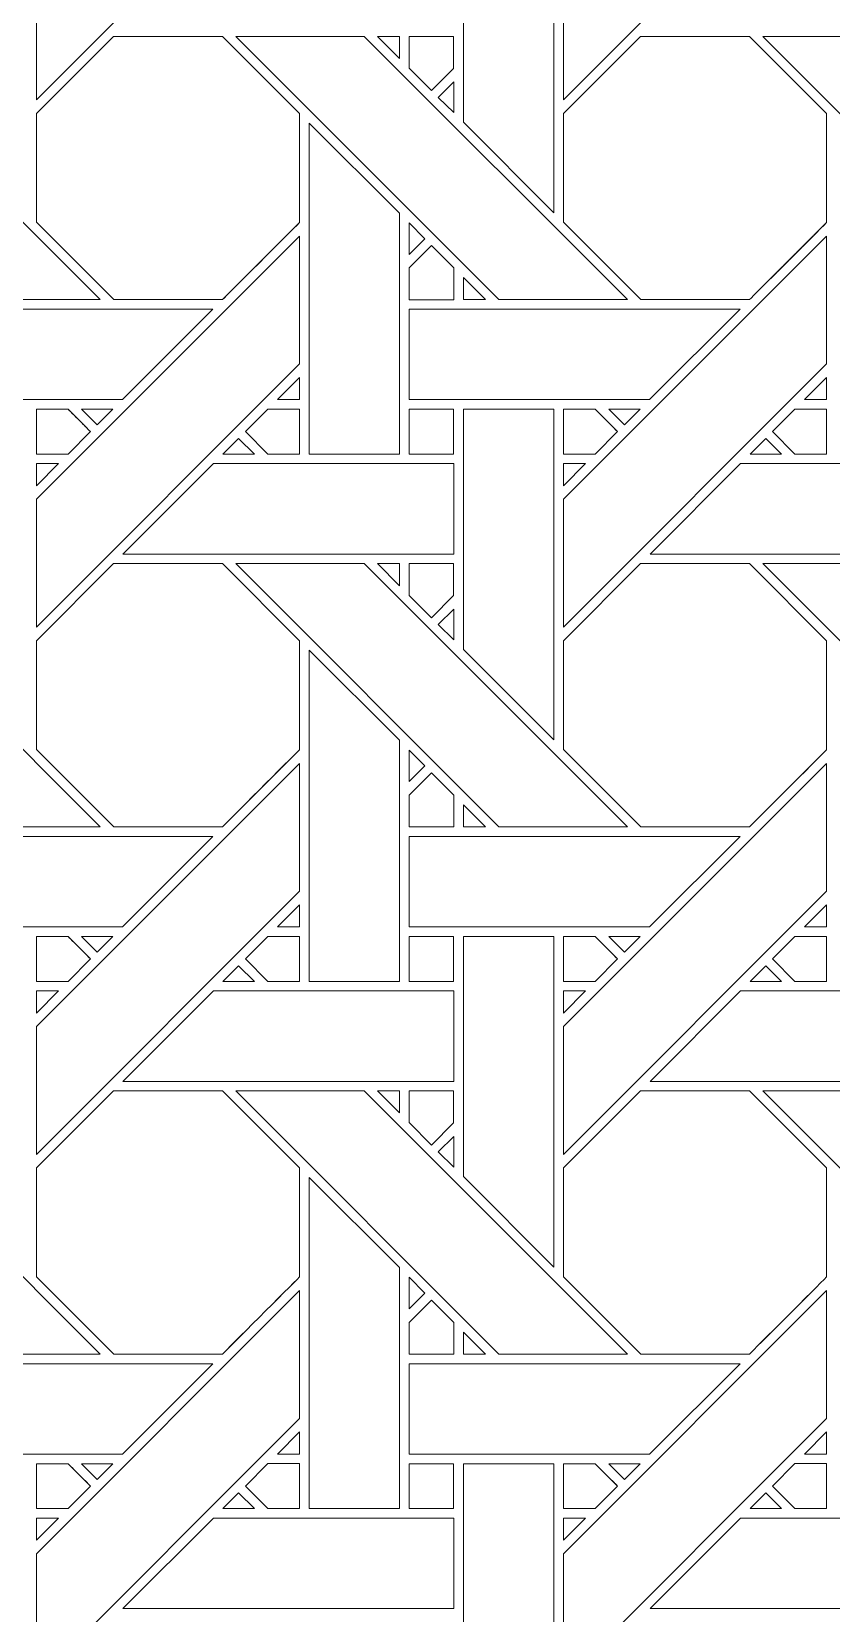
# Model space of a CAD drawing. Header units: inches. Extents: x 4.4 to 20.4, y 1.1 to 17.1.
# Drawn here: x 6.919 to 8.359, y 9.815 to 12.661 of the extents above; entities that cross this region are included whole.
import ezdxf

# ---------------------------------------------------------------- set-up
doc = ezdxf.new("R2010")
doc.units = ezdxf.units.IN
doc.header["$MEASUREMENT"] = 0
doc.layers.add('Design', color=7, linetype='Continuous', lineweight=0)

msp = doc.modelspace()

# ---------------------------------------------------------------- linework, layer by layer
at = {"layer": 'Design'}
for points, knots in [([(12.3829, 17.0948), (7.9646, 17.0948), (4.3829, 13.513), (4.3829, 9.0948), (4.3829, 4.6765), (7.9646, 1.0948), (12.3829, 1.0948), (16.8011, 1.0948), (20.3829, 4.6765), (20.3829, 9.0948), (20.3829, 13.513), (16.8011, 17.0948), (12.3829, 17.0948)], [0, 0, 0, 0, 1, 1, 1, 2, 2, 2, 3, 3, 3, 4, 4, 4, 4]), ([(12.3829, 16.2388), (8.4373, 16.2388), (5.2388, 13.0403), (5.2388, 9.0948), (5.2388, 5.1492), (8.4373, 1.9507), (12.3829, 1.9507), (16.3284, 1.9507), (19.5269, 5.1492), (19.5269, 9.0948), (19.5269, 13.0403), (16.3284, 16.2388), (12.3829, 16.2388)], [0, 0, 0, 0, 1, 1, 1, 2, 2, 2, 3, 3, 3, 4, 4, 4, 4]), ([(7.4017, 13.0116), (7.4017, 13.0116), (6.928, 12.5379), (6.928, 12.5379), (6.928, 12.5379), (6.928, 12.768), (6.928, 12.768), (6.928, 12.768), (7.4017, 13.2416), (7.4017, 13.2416), (7.4017, 13.2416), (7.4017, 13.0116), (7.4017, 13.0116)], [0, 0, 0, 0, 1, 1, 1, 2, 2, 2, 3, 3, 3, 4, 4, 4, 4]), ([(8.3504, 13.0116), (8.3504, 13.0116), (7.8768, 12.5379), (7.8768, 12.5379), (7.8768, 12.5379), (7.8768, 12.768), (7.8768, 12.768), (7.8768, 12.768), (8.3504, 13.2416), (8.3504, 13.2416), (8.3504, 13.2416), (8.3504, 13.0116), (8.3504, 13.0116)], [0, 0, 0, 0, 1, 1, 1, 2, 2, 2, 3, 3, 3, 4, 4, 4, 4]), ([(7.8596, 12.9301), (7.8596, 12.9301), (7.8596, 12.335), (7.8596, 12.335), (7.8596, 12.335), (7.6967, 12.4979), (7.6967, 12.4979), (7.6967, 12.4979), (7.6967, 12.9301), (7.6967, 12.9301), (7.6967, 12.9301), (7.8596, 12.9301), (7.8596, 12.9301)], [0, 0, 0, 0, 1, 1, 1, 2, 2, 2, 3, 3, 3, 4, 4, 4, 4]), ([(7.043, 12.1786), (7.043, 12.1786), (6.812, 12.1786), (6.812, 12.1786), (6.812, 12.1786), (6.3385, 12.6522), (6.3385, 12.6522), (6.3385, 12.6522), (6.5694, 12.6522), (6.5694, 12.6522), (6.5694, 12.6522), (7.043, 12.1786), (7.043, 12.1786)], [0, 0, 0, 0, 1, 1, 1, 2, 2, 2, 3, 3, 3, 4, 4, 4, 4]), ([(7.0667, 12.6523), (7.0667, 12.6523), (7.2629, 12.6523), (7.2629, 12.6523), (7.2629, 12.6523), (7.4016, 12.5135), (7.4016, 12.5135), (7.4016, 12.5135), (7.4016, 12.3173), (7.4016, 12.3173), (7.3838, 12.2994), (7.2719, 12.1876), (7.2629, 12.1786), (7.2629, 12.1786), (7.0672, 12.1786), (7.0672, 12.1786), (7.0672, 12.1786), (6.928, 12.3179), (6.928, 12.3179), (6.928, 12.3179), (6.928, 12.5135), (6.928, 12.5135), (6.928, 12.5135), (7.0667, 12.6523), (7.0667, 12.6523)], [0, 0, 0, 0, 1, 1, 1, 2, 2, 2, 3, 3, 3, 4, 4, 4, 5, 5, 5, 6, 6, 6, 7, 7, 7, 8, 8, 8, 8]), ([(7.0667, 12.6523), (7.0667, 12.6523), (7.2629, 12.6523), (7.2629, 12.6523), (7.2629, 12.6523), (7.4016, 12.5135), (7.4016, 12.5135), (7.4016, 12.5135), (7.4016, 12.3173), (7.4016, 12.3173), (7.3835, 12.2991), (7.2717, 12.1874), (7.2629, 12.1786), (7.2629, 12.1786), (7.0672, 12.1786), (7.0672, 12.1786), (7.0672, 12.1786), (6.928, 12.3179), (6.928, 12.3179), (6.928, 12.3179), (6.928, 12.5135), (6.928, 12.5135), (6.928, 12.5135), (7.0667, 12.6523), (7.0667, 12.6523)], [0, 0, 0, 0, 1, 1, 1, 2, 2, 2, 3, 3, 3, 4, 4, 4, 5, 5, 5, 6, 6, 6, 7, 7, 7, 8, 8, 8, 8]), ([(7.5181, 12.6522), (7.5181, 12.6522), (7.9918, 12.1786), (7.9918, 12.1786), (7.9918, 12.1786), (7.7607, 12.1786), (7.7607, 12.1786), (7.7607, 12.1786), (7.2872, 12.6522), (7.2872, 12.6522), (7.2872, 12.6522), (7.5181, 12.6522), (7.5181, 12.6522)], [0, 0, 0, 0, 1, 1, 1, 2, 2, 2, 3, 3, 3, 4, 4, 4, 4]), ([(7.5817, 12.6522), (7.5817, 12.6522), (7.5817, 12.6124), (7.5817, 12.6124), (7.5817, 12.6124), (7.5422, 12.6522), (7.5422, 12.6522), (7.5422, 12.6522), (7.5817, 12.6522), (7.5817, 12.6522)], [0, 0, 0, 0, 1, 1, 1, 2, 2, 2, 3, 3, 3, 3]), ([(7.6791, 12.6523), (7.6791, 12.6523), (7.6791, 12.5947), (7.6791, 12.5947), (7.6791, 12.5947), (7.6392, 12.5547), (7.6392, 12.5547), (7.6392, 12.5547), (7.5988, 12.5951), (7.5988, 12.5951), (7.5988, 12.5951), (7.5988, 12.6523), (7.5988, 12.6523), (7.5988, 12.6523), (7.6791, 12.6523), (7.6791, 12.6523)], [0, 0, 0, 0, 1, 1, 1, 2, 2, 2, 3, 3, 3, 4, 4, 4, 5, 5, 5, 5]), ([(7.6392, 12.5547), (7.6392, 12.5547), (7.5988, 12.5951), (7.5988, 12.5951), (7.5988, 12.5951), (7.5988, 12.6523), (7.5988, 12.6523), (7.5988, 12.6523), (7.6791, 12.6523), (7.6791, 12.6523), (7.6791, 12.6523), (7.6791, 12.5947), (7.6791, 12.5947), (7.6791, 12.5947), (7.6392, 12.5547), (7.6392, 12.5547)], [0, 0, 0, 0, 1, 1, 1, 2, 2, 2, 3, 3, 3, 4, 4, 4, 5, 5, 5, 5]), ([(8.0154, 12.6523), (8.0154, 12.6523), (8.2116, 12.6523), (8.2116, 12.6523), (8.2116, 12.6523), (8.3504, 12.5135), (8.3504, 12.5135), (8.3504, 12.5135), (8.3504, 12.3173), (8.3504, 12.3173), (8.3326, 12.2994), (8.2207, 12.1876), (8.2117, 12.1786), (8.2117, 12.1786), (8.016, 12.1786), (8.016, 12.1786), (8.016, 12.1786), (7.8767, 12.3179), (7.8767, 12.3179), (7.8767, 12.3179), (7.8767, 12.5135), (7.8767, 12.5135), (7.8767, 12.5135), (8.0154, 12.6523), (8.0154, 12.6523)], [0, 0, 0, 0, 1, 1, 1, 2, 2, 2, 3, 3, 3, 4, 4, 4, 5, 5, 5, 6, 6, 6, 7, 7, 7, 8, 8, 8, 8]), ([(8.0154, 12.6523), (8.0154, 12.6523), (8.2116, 12.6523), (8.2116, 12.6523), (8.2116, 12.6523), (8.3504, 12.5135), (8.3504, 12.5135), (8.3504, 12.5135), (8.3504, 12.3173), (8.3504, 12.3173), (8.3322, 12.299), (8.2204, 12.1874), (8.2117, 12.1786), (8.2117, 12.1786), (8.016, 12.1786), (8.016, 12.1786), (8.016, 12.1786), (7.8767, 12.3179), (7.8767, 12.3179), (7.8767, 12.3179), (7.8767, 12.5135), (7.8767, 12.5135), (7.8767, 12.5135), (8.0154, 12.6523), (8.0154, 12.6523)], [0, 0, 0, 0, 1, 1, 1, 2, 2, 2, 3, 3, 3, 4, 4, 4, 5, 5, 5, 6, 6, 6, 7, 7, 7, 8, 8, 8, 8]), ([(8.4668, 12.6522), (8.4668, 12.6522), (8.9405, 12.1786), (8.9405, 12.1786), (8.9405, 12.1786), (8.7095, 12.1786), (8.7095, 12.1786), (8.7095, 12.1786), (8.2359, 12.6522), (8.2359, 12.6522), (8.2359, 12.6522), (8.4668, 12.6522), (8.4668, 12.6522)], [0, 0, 0, 0, 1, 1, 1, 2, 2, 2, 3, 3, 3, 4, 4, 4, 4]), ([(7.6792, 12.5704), (7.6792, 12.5704), (7.6792, 12.5152), (7.6792, 12.5152), (7.6792, 12.5152), (7.6514, 12.5426), (7.6514, 12.5426), (7.6514, 12.5426), (7.6792, 12.5704), (7.6792, 12.5704)], [0, 0, 0, 0, 1, 1, 1, 2, 2, 2, 3, 3, 3, 3]), ([(7.4188, 11.9006), (7.4188, 11.9006), (7.4188, 12.4964), (7.4188, 12.4964), (7.4188, 12.4964), (7.5816, 12.3343), (7.5816, 12.3343), (7.5816, 12.3343), (7.5816, 11.9006), (7.5816, 11.9006), (7.5816, 11.9006), (7.4188, 11.9006), (7.4188, 11.9006)], [0, 0, 0, 0, 1, 1, 1, 2, 2, 2, 3, 3, 3, 4, 4, 4, 4]), ([(7.5989, 12.26), (7.5989, 12.26), (7.5989, 12.3168), (7.5989, 12.3168), (7.5989, 12.3168), (7.6271, 12.2882), (7.6271, 12.2882), (7.6271, 12.2882), (7.5989, 12.26), (7.5989, 12.26)], [0, 0, 0, 0, 1, 1, 1, 2, 2, 2, 3, 3, 3, 3]), ([(7.4017, 12.0628), (7.4017, 12.0628), (6.928, 11.5892), (6.928, 11.5892), (6.928, 11.5892), (6.928, 11.8193), (6.928, 11.8193), (6.928, 11.8193), (7.4017, 12.2929), (7.4017, 12.2929), (7.4017, 12.2929), (7.4017, 12.0628), (7.4017, 12.0628)], [0, 0, 0, 0, 1, 1, 1, 2, 2, 2, 3, 3, 3, 4, 4, 4, 4]), ([(7.5989, 12.1784), (7.5989, 12.1784), (7.5989, 12.2357), (7.5989, 12.2357), (7.5989, 12.2357), (7.6392, 12.276), (7.6392, 12.276), (7.6392, 12.276), (7.6795, 12.2357), (7.6795, 12.2357), (7.6795, 12.2357), (7.6795, 12.1784), (7.6795, 12.1784), (7.6795, 12.1784), (7.5989, 12.1784), (7.5989, 12.1784)], [0, 0, 0, 0, 1, 1, 1, 2, 2, 2, 3, 3, 3, 4, 4, 4, 5, 5, 5, 5]), ([(7.6392, 12.276), (7.6392, 12.276), (7.6795, 12.2357), (7.6795, 12.2357), (7.6795, 12.2357), (7.6795, 12.1784), (7.6795, 12.1784), (7.6795, 12.1784), (7.5989, 12.1784), (7.5989, 12.1784), (7.5989, 12.1784), (7.5989, 12.2357), (7.5989, 12.2357), (7.5989, 12.2357), (7.6392, 12.276), (7.6392, 12.276)], [0, 0, 0, 0, 1, 1, 1, 2, 2, 2, 3, 3, 3, 4, 4, 4, 5, 5, 5, 5]), ([(8.3504, 12.0628), (8.3504, 12.0628), (7.8768, 11.5892), (7.8768, 11.5892), (7.8768, 11.5892), (7.8768, 11.8193), (7.8768, 11.8193), (7.8768, 11.8193), (8.3504, 12.2929), (8.3504, 12.2929), (8.3504, 12.2929), (8.3504, 12.0628), (8.3504, 12.0628)], [0, 0, 0, 0, 1, 1, 1, 2, 2, 2, 3, 3, 3, 4, 4, 4, 4]), ([(7.6968, 12.1786), (7.6968, 12.1786), (7.6968, 12.2184), (7.6968, 12.2184), (7.6968, 12.2184), (7.7365, 12.1786), (7.7365, 12.1786), (7.7365, 12.1786), (7.6968, 12.1786), (7.6968, 12.1786)], [0, 0, 0, 0, 1, 1, 1, 2, 2, 2, 3, 3, 3, 3]), ([(6.6502, 11.9986), (6.6502, 11.9986), (6.6502, 12.1613), (6.6502, 12.1613), (6.6502, 12.1613), (7.2459, 12.1613), (7.2459, 12.1613), (7.2459, 12.1613), (7.0832, 11.9986), (7.0832, 11.9986), (7.0832, 11.9986), (6.6502, 11.9986), (6.6502, 11.9986)], [0, 0, 0, 0, 1, 1, 1, 2, 2, 2, 3, 3, 3, 4, 4, 4, 4]), ([(8.1946, 12.1613), (8.1946, 12.1613), (8.0319, 11.9986), (8.0319, 11.9986), (8.0319, 11.9986), (7.5989, 11.9986), (7.5989, 11.9986), (7.5989, 11.9986), (7.5989, 12.1613), (7.5989, 12.1613), (7.5989, 12.1613), (8.1946, 12.1613), (8.1946, 12.1613)], [0, 0, 0, 0, 1, 1, 1, 2, 2, 2, 3, 3, 3, 4, 4, 4, 4]), ([(7.3619, 11.9987), (7.3619, 11.9987), (7.4017, 12.0384), (7.4017, 12.0384), (7.4017, 12.0384), (7.4017, 11.9987), (7.4017, 11.9987), (7.4017, 11.9987), (7.3619, 11.9987), (7.3619, 11.9987)], [0, 0, 0, 0, 1, 1, 1, 2, 2, 2, 3, 3, 3, 3]), ([(8.3107, 11.9987), (8.3107, 11.9987), (8.3504, 12.0384), (8.3504, 12.0384), (8.3504, 12.0384), (8.3504, 11.9987), (8.3504, 11.9987), (8.3504, 11.9987), (8.3107, 11.9987), (8.3107, 11.9987)], [0, 0, 0, 0, 1, 1, 1, 2, 2, 2, 3, 3, 3, 3]), ([(6.985, 11.9814), (6.9902, 11.9763), (7.021, 11.9455), (7.0254, 11.9411), (7.0254, 11.9411), (6.985, 11.9006), (6.985, 11.9006), (6.985, 11.9006), (6.928, 11.9006), (6.928, 11.9006), (6.928, 11.9006), (6.928, 11.9814), (6.928, 11.9814), (6.928, 11.9814), (6.985, 11.9814), (6.985, 11.9814)], [0, 0, 0, 0, 1, 1, 1, 2, 2, 2, 3, 3, 3, 4, 4, 4, 5, 5, 5, 5]), ([(7.0096, 11.9569), (7.0155, 11.9509), (7.0212, 11.9452), (7.0254, 11.9411), (7.0254, 11.9411), (6.985, 11.9006), (6.985, 11.9006), (6.985, 11.9006), (6.928, 11.9006), (6.928, 11.9006), (6.928, 11.9006), (6.928, 11.9814), (6.928, 11.9814), (6.928, 11.9814), (6.985, 11.9814), (6.985, 11.9814), (6.9904, 11.9761), (7.0003, 11.9662), (7.0096, 11.9569)], [0, 0, 0, 0, 1, 1, 1, 2, 2, 2, 3, 3, 3, 4, 4, 4, 5, 5, 5, 6, 6, 6, 6]), ([(7.0095, 11.9814), (7.0095, 11.9814), (7.0659, 11.9814), (7.0659, 11.9814), (7.0659, 11.9814), (7.0376, 11.9532), (7.0376, 11.9532), (7.0376, 11.9532), (7.0095, 11.9814), (7.0095, 11.9814)], [0, 0, 0, 0, 1, 1, 1, 2, 2, 2, 3, 3, 3, 3]), ([(7.3445, 11.9006), (7.3445, 11.9006), (7.3042, 11.941), (7.3042, 11.941), (7.3042, 11.941), (7.3446, 11.9814), (7.3446, 11.9814), (7.3446, 11.9814), (7.4017, 11.9814), (7.4017, 11.9814), (7.4017, 11.9814), (7.4017, 11.9006), (7.4017, 11.9006), (7.4017, 11.9006), (7.3445, 11.9006), (7.3445, 11.9006)], [0, 0, 0, 0, 1, 1, 1, 2, 2, 2, 3, 3, 3, 4, 4, 4, 5, 5, 5, 5]), ([(7.4017, 11.9814), (7.4017, 11.9814), (7.4017, 11.9006), (7.4017, 11.9006), (7.4017, 11.9006), (7.3445, 11.9006), (7.3445, 11.9006), (7.3445, 11.9006), (7.3042, 11.941), (7.3042, 11.941), (7.3042, 11.941), (7.3446, 11.9814), (7.3446, 11.9814), (7.3446, 11.9814), (7.4017, 11.9814), (7.4017, 11.9814)], [0, 0, 0, 0, 1, 1, 1, 2, 2, 2, 3, 3, 3, 4, 4, 4, 5, 5, 5, 5]), ([(7.5989, 11.9006), (7.5989, 11.9006), (7.5989, 11.9814), (7.5989, 11.9814), (7.5989, 11.9814), (7.6791, 11.9814), (7.6791, 11.9814), (7.6791, 11.9814), (7.6791, 11.9006), (7.6791, 11.9006), (7.6791, 11.9006), (7.5989, 11.9006), (7.5989, 11.9006)], [0, 0, 0, 0, 1, 1, 1, 2, 2, 2, 3, 3, 3, 4, 4, 4, 4]), ([(7.6791, 11.9814), (7.6791, 11.9814), (7.6791, 11.9006), (7.6791, 11.9006), (7.6791, 11.9006), (7.5989, 11.9006), (7.5989, 11.9006), (7.5989, 11.9006), (7.5989, 11.9814), (7.5989, 11.9814), (7.5989, 11.9814), (7.6791, 11.9814), (7.6791, 11.9814)], [0, 0, 0, 0, 1, 1, 1, 2, 2, 2, 3, 3, 3, 4, 4, 4, 4]), ([(7.8596, 11.9814), (7.8596, 11.9814), (7.8596, 11.3863), (7.8596, 11.3863), (7.8596, 11.3863), (7.6967, 11.5492), (7.6967, 11.5492), (7.6967, 11.5492), (7.6967, 11.9814), (7.6967, 11.9814), (7.6967, 11.9814), (7.8596, 11.9814), (7.8596, 11.9814)], [0, 0, 0, 0, 1, 1, 1, 2, 2, 2, 3, 3, 3, 4, 4, 4, 4]), ([(7.9338, 11.9814), (7.9389, 11.9763), (7.9697, 11.9455), (7.9741, 11.9411), (7.9741, 11.9411), (7.9337, 11.9006), (7.9337, 11.9006), (7.9337, 11.9006), (7.8767, 11.9006), (7.8767, 11.9006), (7.8767, 11.9006), (7.8767, 11.9814), (7.8767, 11.9814), (7.8767, 11.9814), (7.9338, 11.9814), (7.9338, 11.9814)], [0, 0, 0, 0, 1, 1, 1, 2, 2, 2, 3, 3, 3, 4, 4, 4, 5, 5, 5, 5]), ([(7.9741, 11.9411), (7.9741, 11.9411), (7.9337, 11.9006), (7.9337, 11.9006), (7.9337, 11.9006), (7.8767, 11.9006), (7.8767, 11.9006), (7.8767, 11.9006), (7.8767, 11.9814), (7.8767, 11.9814), (7.8767, 11.9814), (7.9338, 11.9814), (7.9338, 11.9814), (7.939, 11.9762), (7.9698, 11.9454), (7.9741, 11.9411)], [0, 0, 0, 0, 1, 1, 1, 2, 2, 2, 3, 3, 3, 4, 4, 4, 5, 5, 5, 5]), ([(7.9864, 11.9532), (7.9864, 11.9532), (7.9582, 11.9814), (7.9582, 11.9814), (7.9582, 11.9814), (8.0146, 11.9814), (8.0146, 11.9814), (8.0146, 11.9814), (7.9864, 11.9532), (7.9864, 11.9532)], [0, 0, 0, 0, 1, 1, 1, 2, 2, 2, 3, 3, 3, 3]), ([(8.2933, 11.9006), (8.2933, 11.9006), (8.2529, 11.941), (8.2529, 11.941), (8.2529, 11.941), (8.2934, 11.9814), (8.2934, 11.9814), (8.2934, 11.9814), (8.3504, 11.9814), (8.3504, 11.9814), (8.3504, 11.9814), (8.3504, 11.9006), (8.3504, 11.9006), (8.3504, 11.9006), (8.2933, 11.9006), (8.2933, 11.9006)], [0, 0, 0, 0, 1, 1, 1, 2, 2, 2, 3, 3, 3, 4, 4, 4, 5, 5, 5, 5]), ([(8.3504, 11.9814), (8.3504, 11.9814), (8.3504, 11.9006), (8.3504, 11.9006), (8.3504, 11.9006), (8.2933, 11.9006), (8.2933, 11.9006), (8.2933, 11.9006), (8.2529, 11.941), (8.2529, 11.941), (8.2529, 11.941), (8.2934, 11.9814), (8.2934, 11.9814), (8.2934, 11.9814), (8.3504, 11.9814), (8.3504, 11.9814)], [0, 0, 0, 0, 1, 1, 1, 2, 2, 2, 3, 3, 3, 4, 4, 4, 5, 5, 5, 5]), ([(7.3204, 11.9006), (7.3204, 11.9006), (7.2639, 11.9006), (7.2639, 11.9006), (7.2639, 11.9006), (7.2921, 11.9289), (7.2921, 11.9289), (7.2921, 11.9289), (7.3204, 11.9006), (7.3204, 11.9006)], [0, 0, 0, 0, 1, 1, 1, 2, 2, 2, 3, 3, 3, 3]), ([(8.2691, 11.9006), (8.2691, 11.9006), (8.2126, 11.9006), (8.2126, 11.9006), (8.2126, 11.9006), (8.2409, 11.9289), (8.2409, 11.9289), (8.2409, 11.9289), (8.2691, 11.9006), (8.2691, 11.9006)], [0, 0, 0, 0, 1, 1, 1, 2, 2, 2, 3, 3, 3, 3]), ([(6.9679, 11.8835), (6.9679, 11.8835), (6.928, 11.8436), (6.928, 11.8436), (6.928, 11.8436), (6.928, 11.8835), (6.928, 11.8835), (6.928, 11.8835), (6.9679, 11.8835), (6.9679, 11.8835)], [0, 0, 0, 0, 1, 1, 1, 2, 2, 2, 3, 3, 3, 3]), ([(7.6792, 11.8835), (7.6792, 11.8835), (7.6792, 11.7206), (7.6792, 11.7206), (7.6792, 11.7206), (7.0839, 11.7206), (7.0839, 11.7206), (7.0839, 11.7206), (7.2467, 11.8835), (7.2467, 11.8835), (7.2467, 11.8835), (7.6792, 11.8835), (7.6792, 11.8835)], [0, 0, 0, 0, 1, 1, 1, 2, 2, 2, 3, 3, 3, 4, 4, 4, 4]), ([(7.8768, 11.8436), (7.8768, 11.8436), (7.8768, 11.8835), (7.8768, 11.8835), (7.8768, 11.8835), (7.9166, 11.8835), (7.9166, 11.8835), (7.9166, 11.8835), (7.8768, 11.8436), (7.8768, 11.8436)], [0, 0, 0, 0, 1, 1, 1, 2, 2, 2, 3, 3, 3, 3]), ([(8.6279, 11.8835), (8.6279, 11.8835), (8.6279, 11.7206), (8.6279, 11.7206), (8.6279, 11.7206), (8.0326, 11.7206), (8.0326, 11.7206), (8.0326, 11.7206), (8.1955, 11.8835), (8.1955, 11.8835), (8.1955, 11.8835), (8.6279, 11.8835), (8.6279, 11.8835)], [0, 0, 0, 0, 1, 1, 1, 2, 2, 2, 3, 3, 3, 4, 4, 4, 4]), ([(6.5694, 11.7035), (6.5694, 11.7035), (7.043, 11.2299), (7.043, 11.2299), (7.043, 11.2299), (6.812, 11.2299), (6.812, 11.2299), (6.812, 11.2299), (6.3385, 11.7035), (6.3385, 11.7035), (6.3385, 11.7035), (6.5694, 11.7035), (6.5694, 11.7035)], [0, 0, 0, 0, 1, 1, 1, 2, 2, 2, 3, 3, 3, 4, 4, 4, 4]), ([(7.0667, 11.7035), (7.0667, 11.7035), (7.2629, 11.7035), (7.2629, 11.7035), (7.2629, 11.7035), (7.4016, 11.5648), (7.4016, 11.5648), (7.4016, 11.5648), (7.4016, 11.3686), (7.4016, 11.3686), (7.3838, 11.3507), (7.2719, 11.2389), (7.2629, 11.2299), (7.2629, 11.2299), (7.0672, 11.2299), (7.0672, 11.2299), (7.0672, 11.2299), (6.928, 11.3691), (6.928, 11.3691), (6.928, 11.3691), (6.928, 11.5648), (6.928, 11.5648), (6.928, 11.5648), (7.0667, 11.7035), (7.0667, 11.7035)], [0, 0, 0, 0, 1, 1, 1, 2, 2, 2, 3, 3, 3, 4, 4, 4, 5, 5, 5, 6, 6, 6, 7, 7, 7, 8, 8, 8, 8]), ([(6.928, 11.5648), (6.928, 11.5648), (7.0667, 11.7035), (7.0667, 11.7035), (7.0667, 11.7035), (7.2629, 11.7035), (7.2629, 11.7035), (7.2629, 11.7035), (7.4016, 11.5648), (7.4016, 11.5648), (7.4016, 11.5648), (7.4016, 11.3686), (7.4016, 11.3686), (7.384, 11.3509), (7.2721, 11.2391), (7.2629, 11.2299), (7.2629, 11.2299), (7.0672, 11.2299), (7.0672, 11.2299), (7.0672, 11.2299), (6.928, 11.3691), (6.928, 11.3691), (6.928, 11.3691), (6.928, 11.5648), (6.928, 11.5648)], [0, 0, 0, 0, 1, 1, 1, 2, 2, 2, 3, 3, 3, 4, 4, 4, 5, 5, 5, 6, 6, 6, 7, 7, 7, 8, 8, 8, 8]), ([(7.5181, 11.7035), (7.5181, 11.7035), (7.9918, 11.2299), (7.9918, 11.2299), (7.9918, 11.2299), (7.7607, 11.2299), (7.7607, 11.2299), (7.7607, 11.2299), (7.2872, 11.7035), (7.2872, 11.7035), (7.2872, 11.7035), (7.5181, 11.7035), (7.5181, 11.7035)], [0, 0, 0, 0, 1, 1, 1, 2, 2, 2, 3, 3, 3, 4, 4, 4, 4]), ([(7.5817, 11.7035), (7.5817, 11.7035), (7.5817, 11.6637), (7.5817, 11.6637), (7.5817, 11.6637), (7.5422, 11.7035), (7.5422, 11.7035), (7.5422, 11.7035), (7.5817, 11.7035), (7.5817, 11.7035)], [0, 0, 0, 0, 1, 1, 1, 2, 2, 2, 3, 3, 3, 3]), ([(7.6791, 11.7035), (7.6791, 11.7035), (7.6791, 11.6459), (7.6791, 11.6459), (7.6791, 11.6459), (7.6392, 11.606), (7.6392, 11.606), (7.6392, 11.606), (7.5988, 11.6463), (7.5988, 11.6463), (7.5988, 11.6463), (7.5988, 11.7035), (7.5988, 11.7035), (7.5988, 11.7035), (7.6791, 11.7035), (7.6791, 11.7035)], [0, 0, 0, 0, 1, 1, 1, 2, 2, 2, 3, 3, 3, 4, 4, 4, 5, 5, 5, 5]), ([(7.6392, 11.606), (7.6392, 11.606), (7.5988, 11.6463), (7.5988, 11.6463), (7.5988, 11.6463), (7.5988, 11.7035), (7.5988, 11.7035), (7.5988, 11.7035), (7.6791, 11.7035), (7.6791, 11.7035), (7.6791, 11.7035), (7.6791, 11.6459), (7.6791, 11.6459), (7.6791, 11.6459), (7.6392, 11.606), (7.6392, 11.606)], [0, 0, 0, 0, 1, 1, 1, 2, 2, 2, 3, 3, 3, 4, 4, 4, 5, 5, 5, 5]), ([(8.0154, 11.7035), (8.0154, 11.7035), (8.2116, 11.7035), (8.2116, 11.7035), (8.2116, 11.7035), (8.3504, 11.5648), (8.3504, 11.5648), (8.3504, 11.5648), (8.3504, 11.3686), (8.3504, 11.3686), (8.3326, 11.3507), (8.2207, 11.2389), (8.2117, 11.2299), (8.2117, 11.2299), (8.016, 11.2299), (8.016, 11.2299), (8.016, 11.2299), (7.8767, 11.3691), (7.8767, 11.3691), (7.8767, 11.3691), (7.8767, 11.5648), (7.8767, 11.5648), (7.8767, 11.5648), (8.0154, 11.7035), (8.0154, 11.7035)], [0, 0, 0, 0, 1, 1, 1, 2, 2, 2, 3, 3, 3, 4, 4, 4, 5, 5, 5, 6, 6, 6, 7, 7, 7, 8, 8, 8, 8]), ([(8.0154, 11.7035), (8.0154, 11.7035), (8.2116, 11.7035), (8.2116, 11.7035), (8.2116, 11.7035), (8.3504, 11.5648), (8.3504, 11.5648), (8.3504, 11.5648), (8.3504, 11.3686), (8.3504, 11.3686), (8.3323, 11.3504), (8.2204, 11.2387), (8.2117, 11.2299), (8.2117, 11.2299), (8.016, 11.2299), (8.016, 11.2299), (8.016, 11.2299), (7.8767, 11.3691), (7.8767, 11.3691), (7.8767, 11.3691), (7.8767, 11.5648), (7.8767, 11.5648), (7.8767, 11.5648), (8.0154, 11.7035), (8.0154, 11.7035)], [0, 0, 0, 0, 1, 1, 1, 2, 2, 2, 3, 3, 3, 4, 4, 4, 5, 5, 5, 6, 6, 6, 7, 7, 7, 8, 8, 8, 8]), ([(8.4669, 11.7035), (8.4669, 11.7035), (8.9405, 11.2299), (8.9405, 11.2299), (8.9405, 11.2299), (8.7095, 11.2299), (8.7095, 11.2299), (8.7095, 11.2299), (8.2359, 11.7035), (8.2359, 11.7035), (8.2359, 11.7035), (8.4669, 11.7035), (8.4669, 11.7035)], [0, 0, 0, 0, 1, 1, 1, 2, 2, 2, 3, 3, 3, 4, 4, 4, 4]), ([(7.6792, 11.6217), (7.6792, 11.6217), (7.6792, 11.5665), (7.6792, 11.5665), (7.6792, 11.5665), (7.6514, 11.5939), (7.6514, 11.5939), (7.6514, 11.5939), (7.6792, 11.6217), (7.6792, 11.6217)], [0, 0, 0, 0, 1, 1, 1, 2, 2, 2, 3, 3, 3, 3]), ([(7.4188, 10.9519), (7.4188, 10.9519), (7.4188, 11.5477), (7.4188, 11.5477), (7.4188, 11.5477), (7.5816, 11.3856), (7.5816, 11.3856), (7.5816, 11.3856), (7.5816, 10.9519), (7.5816, 10.9519), (7.5816, 10.9519), (7.4188, 10.9519), (7.4188, 10.9519)], [0, 0, 0, 0, 1, 1, 1, 2, 2, 2, 3, 3, 3, 4, 4, 4, 4]), ([(7.5989, 11.3113), (7.5989, 11.3113), (7.5989, 11.3681), (7.5989, 11.3681), (7.5989, 11.3681), (7.6271, 11.3395), (7.6271, 11.3395), (7.6271, 11.3395), (7.5989, 11.3113), (7.5989, 11.3113)], [0, 0, 0, 0, 1, 1, 1, 2, 2, 2, 3, 3, 3, 3]), ([(7.4017, 11.1141), (7.4017, 11.1141), (6.928, 10.6404), (6.928, 10.6404), (6.928, 10.6404), (6.928, 10.8705), (6.928, 10.8705), (6.928, 10.8705), (7.4017, 11.3441), (7.4017, 11.3441), (7.4017, 11.3441), (7.4017, 11.1141), (7.4017, 11.1141)], [0, 0, 0, 0, 1, 1, 1, 2, 2, 2, 3, 3, 3, 4, 4, 4, 4]), ([(8.3504, 11.1141), (8.3504, 11.1141), (7.8768, 10.6404), (7.8768, 10.6404), (7.8768, 10.6404), (7.8768, 10.8705), (7.8768, 10.8705), (7.8768, 10.8705), (8.3504, 11.3441), (8.3504, 11.3441), (8.3504, 11.3441), (8.3504, 11.1141), (8.3504, 11.1141)], [0, 0, 0, 0, 1, 1, 1, 2, 2, 2, 3, 3, 3, 4, 4, 4, 4]), ([(7.5989, 11.2297), (7.5989, 11.2297), (7.5989, 11.2869), (7.5989, 11.2869), (7.5989, 11.2869), (7.6392, 11.3273), (7.6392, 11.3273), (7.6392, 11.3273), (7.6795, 11.287), (7.6795, 11.287), (7.6795, 11.287), (7.6795, 11.2297), (7.6795, 11.2297), (7.6795, 11.2297), (7.5989, 11.2297), (7.5989, 11.2297)], [0, 0, 0, 0, 1, 1, 1, 2, 2, 2, 3, 3, 3, 4, 4, 4, 5, 5, 5, 5]), ([(7.6392, 11.3273), (7.6392, 11.3273), (7.6795, 11.287), (7.6795, 11.287), (7.6795, 11.287), (7.6795, 11.2297), (7.6795, 11.2297), (7.6795, 11.2297), (7.5989, 11.2297), (7.5989, 11.2297), (7.5989, 11.2297), (7.5989, 11.2869), (7.5989, 11.2869), (7.5989, 11.2869), (7.6392, 11.3273), (7.6392, 11.3273)], [0, 0, 0, 0, 1, 1, 1, 2, 2, 2, 3, 3, 3, 4, 4, 4, 5, 5, 5, 5]), ([(7.6968, 11.2299), (7.6968, 11.2299), (7.6968, 11.2697), (7.6968, 11.2697), (7.6968, 11.2697), (7.7365, 11.2299), (7.7365, 11.2299), (7.7365, 11.2299), (7.6968, 11.2299), (7.6968, 11.2299)], [0, 0, 0, 0, 1, 1, 1, 2, 2, 2, 3, 3, 3, 3]), ([(7.2459, 11.2126), (7.2459, 11.2126), (7.0832, 11.0499), (7.0832, 11.0499), (7.0832, 11.0499), (6.6502, 11.0499), (6.6502, 11.0499), (6.6502, 11.0499), (6.6502, 11.2126), (6.6502, 11.2126), (6.6502, 11.2126), (7.2459, 11.2126), (7.2459, 11.2126)], [0, 0, 0, 0, 1, 1, 1, 2, 2, 2, 3, 3, 3, 4, 4, 4, 4]), ([(8.1946, 11.2126), (8.1946, 11.2126), (8.0319, 11.0499), (8.0319, 11.0499), (8.0319, 11.0499), (7.5989, 11.0499), (7.5989, 11.0499), (7.5989, 11.0499), (7.5989, 11.2126), (7.5989, 11.2126), (7.5989, 11.2126), (8.1946, 11.2126), (8.1946, 11.2126)], [0, 0, 0, 0, 1, 1, 1, 2, 2, 2, 3, 3, 3, 4, 4, 4, 4]), ([(7.3619, 11.0499), (7.3619, 11.0499), (7.4017, 11.0897), (7.4017, 11.0897), (7.4017, 11.0897), (7.4017, 11.0499), (7.4017, 11.0499), (7.4017, 11.0499), (7.3619, 11.0499), (7.3619, 11.0499)], [0, 0, 0, 0, 1, 1, 1, 2, 2, 2, 3, 3, 3, 3]), ([(8.3107, 11.0499), (8.3107, 11.0499), (8.3504, 11.0897), (8.3504, 11.0897), (8.3504, 11.0897), (8.3504, 11.0499), (8.3504, 11.0499), (8.3504, 11.0499), (8.3107, 11.0499), (8.3107, 11.0499)], [0, 0, 0, 0, 1, 1, 1, 2, 2, 2, 3, 3, 3, 3]), ([(6.985, 11.0327), (6.9902, 11.0276), (7.021, 10.9967), (7.0254, 10.9923), (7.0254, 10.9923), (6.985, 10.9519), (6.985, 10.9519), (6.985, 10.9519), (6.928, 10.9519), (6.928, 10.9519), (6.928, 10.9519), (6.928, 11.0327), (6.928, 11.0327), (6.928, 11.0327), (6.985, 11.0327), (6.985, 11.0327)], [0, 0, 0, 0, 1, 1, 1, 2, 2, 2, 3, 3, 3, 4, 4, 4, 5, 5, 5, 5]), ([(7.0096, 11.0082), (7.0096, 11.0082), (7.0254, 10.9923), (7.0254, 10.9923), (7.0254, 10.9923), (6.985, 10.9519), (6.985, 10.9519), (6.985, 10.9519), (6.928, 10.9519), (6.928, 10.9519), (6.928, 10.9519), (6.928, 11.0327), (6.928, 11.0327), (6.928, 11.0327), (6.985, 11.0327), (6.985, 11.0327), (6.9904, 11.0273), (7.0003, 11.0175), (7.0096, 11.0082)], [0, 0, 0, 0, 1, 1, 1, 2, 2, 2, 3, 3, 3, 4, 4, 4, 5, 5, 5, 6, 6, 6, 6]), ([(7.0376, 11.0045), (7.0376, 11.0045), (7.0095, 11.0326), (7.0095, 11.0326), (7.0095, 11.0326), (7.0659, 11.0326), (7.0659, 11.0326), (7.0659, 11.0326), (7.0376, 11.0045), (7.0376, 11.0045)], [0, 0, 0, 0, 1, 1, 1, 2, 2, 2, 3, 3, 3, 3]), ([(7.3445, 10.9519), (7.3445, 10.9519), (7.3042, 10.9923), (7.3042, 10.9923), (7.3042, 10.9923), (7.3446, 11.0327), (7.3446, 11.0327), (7.3446, 11.0327), (7.4017, 11.0327), (7.4017, 11.0327), (7.4017, 11.0327), (7.4017, 10.9519), (7.4017, 10.9519), (7.4017, 10.9519), (7.3445, 10.9519), (7.3445, 10.9519)], [0, 0, 0, 0, 1, 1, 1, 2, 2, 2, 3, 3, 3, 4, 4, 4, 5, 5, 5, 5]), ([(7.4017, 11.0327), (7.4017, 11.0327), (7.4017, 10.9519), (7.4017, 10.9519), (7.4017, 10.9519), (7.3445, 10.9519), (7.3445, 10.9519), (7.3445, 10.9519), (7.3042, 10.9923), (7.3042, 10.9923), (7.3042, 10.9923), (7.3446, 11.0327), (7.3446, 11.0327), (7.3446, 11.0327), (7.4017, 11.0327), (7.4017, 11.0327)], [0, 0, 0, 0, 1, 1, 1, 2, 2, 2, 3, 3, 3, 4, 4, 4, 5, 5, 5, 5]), ([(7.5989, 10.9519), (7.5989, 10.9519), (7.5989, 11.0327), (7.5989, 11.0327), (7.5989, 11.0327), (7.6791, 11.0327), (7.6791, 11.0327), (7.6791, 11.0327), (7.6791, 10.9519), (7.6791, 10.9519), (7.6791, 10.9519), (7.5989, 10.9519), (7.5989, 10.9519)], [0, 0, 0, 0, 1, 1, 1, 2, 2, 2, 3, 3, 3, 4, 4, 4, 4]), ([(7.6791, 11.0327), (7.6791, 11.0327), (7.6791, 10.9519), (7.6791, 10.9519), (7.6791, 10.9519), (7.5989, 10.9519), (7.5989, 10.9519), (7.5989, 10.9519), (7.5989, 11.0327), (7.5989, 11.0327), (7.5989, 11.0327), (7.6791, 11.0327), (7.6791, 11.0327)], [0, 0, 0, 0, 1, 1, 1, 2, 2, 2, 3, 3, 3, 4, 4, 4, 4]), ([(7.8596, 11.0326), (7.8596, 11.0326), (7.8596, 10.4375), (7.8596, 10.4375), (7.8596, 10.4375), (7.6967, 10.6005), (7.6967, 10.6005), (7.6967, 10.6005), (7.6967, 11.0326), (7.6967, 11.0326), (7.6967, 11.0326), (7.8596, 11.0326), (7.8596, 11.0326)], [0, 0, 0, 0, 1, 1, 1, 2, 2, 2, 3, 3, 3, 4, 4, 4, 4]), ([(7.9338, 11.0327), (7.9389, 11.0276), (7.9697, 10.9967), (7.9741, 10.9923), (7.9741, 10.9923), (7.9337, 10.9519), (7.9337, 10.9519), (7.9337, 10.9519), (7.8767, 10.9519), (7.8767, 10.9519), (7.8767, 10.9519), (7.8767, 11.0327), (7.8767, 11.0327), (7.8767, 11.0327), (7.9338, 11.0327), (7.9338, 11.0327)], [0, 0, 0, 0, 1, 1, 1, 2, 2, 2, 3, 3, 3, 4, 4, 4, 5, 5, 5, 5]), ([(7.9741, 10.9923), (7.9741, 10.9923), (7.9337, 10.9519), (7.9337, 10.9519), (7.9337, 10.9519), (7.8767, 10.9519), (7.8767, 10.9519), (7.8767, 10.9519), (7.8767, 11.0327), (7.8767, 11.0327), (7.8767, 11.0327), (7.9338, 11.0327), (7.9338, 11.0327), (7.939, 11.0275), (7.9698, 10.9966), (7.9741, 10.9923)], [0, 0, 0, 0, 1, 1, 1, 2, 2, 2, 3, 3, 3, 4, 4, 4, 5, 5, 5, 5]), ([(7.9864, 11.0045), (7.9864, 11.0045), (7.9582, 11.0326), (7.9582, 11.0326), (7.9582, 11.0326), (8.0146, 11.0326), (8.0146, 11.0326), (8.0146, 11.0326), (7.9864, 11.0045), (7.9864, 11.0045)], [0, 0, 0, 0, 1, 1, 1, 2, 2, 2, 3, 3, 3, 3]), ([(8.2933, 10.9519), (8.2933, 10.9519), (8.2529, 10.9923), (8.2529, 10.9923), (8.2529, 10.9923), (8.2933, 11.0327), (8.2933, 11.0327), (8.2933, 11.0327), (8.3504, 11.0327), (8.3504, 11.0327), (8.3504, 11.0327), (8.3504, 10.9519), (8.3504, 10.9519), (8.3504, 10.9519), (8.2933, 10.9519), (8.2933, 10.9519)], [0, 0, 0, 0, 1, 1, 1, 2, 2, 2, 3, 3, 3, 4, 4, 4, 5, 5, 5, 5]), ([(8.3504, 11.0327), (8.3504, 11.0327), (8.3504, 10.9519), (8.3504, 10.9519), (8.3504, 10.9519), (8.2933, 10.9519), (8.2933, 10.9519), (8.2933, 10.9519), (8.2529, 10.9923), (8.2529, 10.9923), (8.2529, 10.9923), (8.2933, 11.0327), (8.2933, 11.0327), (8.2933, 11.0327), (8.3504, 11.0327), (8.3504, 11.0327)], [0, 0, 0, 0, 1, 1, 1, 2, 2, 2, 3, 3, 3, 4, 4, 4, 5, 5, 5, 5]), ([(7.3204, 10.9519), (7.3204, 10.9519), (7.2639, 10.9519), (7.2639, 10.9519), (7.2639, 10.9519), (7.2921, 10.9801), (7.2921, 10.9801), (7.2921, 10.9801), (7.3204, 10.9519), (7.3204, 10.9519)], [0, 0, 0, 0, 1, 1, 1, 2, 2, 2, 3, 3, 3, 3]), ([(8.2691, 10.9519), (8.2691, 10.9519), (8.2126, 10.9519), (8.2126, 10.9519), (8.2126, 10.9519), (8.2408, 10.9801), (8.2408, 10.9801), (8.2408, 10.9801), (8.2691, 10.9519), (8.2691, 10.9519)], [0, 0, 0, 0, 1, 1, 1, 2, 2, 2, 3, 3, 3, 3]), ([(6.928, 10.8949), (6.928, 10.8949), (6.928, 10.9347), (6.928, 10.9347), (6.928, 10.9347), (6.9679, 10.9347), (6.9679, 10.9347), (6.9679, 10.9347), (6.928, 10.8949), (6.928, 10.8949)], [0, 0, 0, 0, 1, 1, 1, 2, 2, 2, 3, 3, 3, 3]), ([(7.6792, 10.9347), (7.6792, 10.9347), (7.6792, 10.7719), (7.6792, 10.7719), (7.6792, 10.7719), (7.0839, 10.7719), (7.0839, 10.7719), (7.0839, 10.7719), (7.2467, 10.9347), (7.2467, 10.9347), (7.2467, 10.9347), (7.6792, 10.9347), (7.6792, 10.9347)], [0, 0, 0, 0, 1, 1, 1, 2, 2, 2, 3, 3, 3, 4, 4, 4, 4]), ([(7.8768, 10.8949), (7.8768, 10.8949), (7.8768, 10.9347), (7.8768, 10.9347), (7.8768, 10.9347), (7.9166, 10.9347), (7.9166, 10.9347), (7.9166, 10.9347), (7.8768, 10.8949), (7.8768, 10.8949)], [0, 0, 0, 0, 1, 1, 1, 2, 2, 2, 3, 3, 3, 3]), ([(8.6279, 10.9347), (8.6279, 10.9347), (8.6279, 10.7719), (8.6279, 10.7719), (8.6279, 10.7719), (8.0326, 10.7719), (8.0326, 10.7719), (8.0326, 10.7719), (8.1954, 10.9347), (8.1954, 10.9347), (8.1954, 10.9347), (8.6279, 10.9347), (8.6279, 10.9347)], [0, 0, 0, 0, 1, 1, 1, 2, 2, 2, 3, 3, 3, 4, 4, 4, 4]), ([(6.5694, 10.7548), (6.5694, 10.7548), (7.043, 10.2811), (7.043, 10.2811), (7.043, 10.2811), (6.812, 10.2811), (6.812, 10.2811), (6.812, 10.2811), (6.3385, 10.7548), (6.3385, 10.7548), (6.3385, 10.7548), (6.5694, 10.7548), (6.5694, 10.7548)], [0, 0, 0, 0, 1, 1, 1, 2, 2, 2, 3, 3, 3, 4, 4, 4, 4]), ([(7.0667, 10.7548), (7.0667, 10.7548), (7.2629, 10.7548), (7.2629, 10.7548), (7.2629, 10.7548), (7.4016, 10.6161), (7.4016, 10.6161), (7.4016, 10.6161), (7.4016, 10.4199), (7.4016, 10.4199), (7.3838, 10.4019), (7.2719, 10.2902), (7.2629, 10.2812), (7.2629, 10.2812), (7.0672, 10.2812), (7.0672, 10.2812), (7.0672, 10.2812), (6.928, 10.4204), (6.928, 10.4204), (6.928, 10.4204), (6.928, 10.6161), (6.928, 10.6161), (6.928, 10.6161), (7.0667, 10.7548), (7.0667, 10.7548)], [0, 0, 0, 0, 1, 1, 1, 2, 2, 2, 3, 3, 3, 4, 4, 4, 5, 5, 5, 6, 6, 6, 7, 7, 7, 8, 8, 8, 8]), ([(7.0667, 10.7548), (7.0667, 10.7548), (7.2629, 10.7548), (7.2629, 10.7548), (7.2629, 10.7548), (7.4016, 10.6161), (7.4016, 10.6161), (7.4016, 10.6161), (7.4016, 10.4199), (7.4016, 10.4199), (7.3836, 10.4017), (7.2718, 10.29), (7.2629, 10.2812), (7.2629, 10.2812), (7.0672, 10.2812), (7.0672, 10.2812), (7.0672, 10.2812), (6.928, 10.4204), (6.928, 10.4204), (6.928, 10.4204), (6.928, 10.6161), (6.928, 10.6161), (6.928, 10.6161), (7.0667, 10.7548), (7.0667, 10.7548)], [0, 0, 0, 0, 1, 1, 1, 2, 2, 2, 3, 3, 3, 4, 4, 4, 5, 5, 5, 6, 6, 6, 7, 7, 7, 8, 8, 8, 8]), ([(7.5181, 10.7548), (7.5181, 10.7548), (7.9918, 10.2811), (7.9918, 10.2811), (7.9918, 10.2811), (7.7607, 10.2811), (7.7607, 10.2811), (7.7607, 10.2811), (7.2872, 10.7548), (7.2872, 10.7548), (7.2872, 10.7548), (7.5181, 10.7548), (7.5181, 10.7548)], [0, 0, 0, 0, 1, 1, 1, 2, 2, 2, 3, 3, 3, 4, 4, 4, 4]), ([(7.5817, 10.7548), (7.5817, 10.7548), (7.5817, 10.715), (7.5817, 10.715), (7.5817, 10.715), (7.5422, 10.7548), (7.5422, 10.7548), (7.5422, 10.7548), (7.5817, 10.7548), (7.5817, 10.7548)], [0, 0, 0, 0, 1, 1, 1, 2, 2, 2, 3, 3, 3, 3]), ([(7.6791, 10.7548), (7.6791, 10.7548), (7.6791, 10.6972), (7.6791, 10.6972), (7.6791, 10.6972), (7.6392, 10.6573), (7.6392, 10.6573), (7.6392, 10.6573), (7.5988, 10.6976), (7.5988, 10.6976), (7.5988, 10.6976), (7.5988, 10.7548), (7.5988, 10.7548), (7.5988, 10.7548), (7.6791, 10.7548), (7.6791, 10.7548)], [0, 0, 0, 0, 1, 1, 1, 2, 2, 2, 3, 3, 3, 4, 4, 4, 5, 5, 5, 5]), ([(7.6392, 10.6573), (7.6392, 10.6573), (7.5988, 10.6976), (7.5988, 10.6976), (7.5988, 10.6976), (7.5988, 10.7548), (7.5988, 10.7548), (7.5988, 10.7548), (7.6791, 10.7548), (7.6791, 10.7548), (7.6791, 10.7548), (7.6791, 10.6972), (7.6791, 10.6972), (7.6791, 10.6972), (7.6392, 10.6573), (7.6392, 10.6573)], [0, 0, 0, 0, 1, 1, 1, 2, 2, 2, 3, 3, 3, 4, 4, 4, 5, 5, 5, 5]), ([(8.0154, 10.7548), (8.0154, 10.7548), (8.2116, 10.7548), (8.2116, 10.7548), (8.2116, 10.7548), (8.3504, 10.6161), (8.3504, 10.6161), (8.3504, 10.6161), (8.3504, 10.4199), (8.3504, 10.4199), (8.3326, 10.4019), (8.2207, 10.2902), (8.2117, 10.2812), (8.2117, 10.2812), (8.016, 10.2812), (8.016, 10.2812), (8.016, 10.2812), (7.8767, 10.4204), (7.8767, 10.4204), (7.8767, 10.4204), (7.8767, 10.6161), (7.8767, 10.6161), (7.8767, 10.6161), (8.0154, 10.7548), (8.0154, 10.7548)], [0, 0, 0, 0, 1, 1, 1, 2, 2, 2, 3, 3, 3, 4, 4, 4, 5, 5, 5, 6, 6, 6, 7, 7, 7, 8, 8, 8, 8]), ([(8.0154, 10.7548), (8.0154, 10.7548), (8.2116, 10.7548), (8.2116, 10.7548), (8.2116, 10.7548), (8.3504, 10.6161), (8.3504, 10.6161), (8.3504, 10.6161), (8.3504, 10.4199), (8.3504, 10.4199), (8.3325, 10.4019), (8.2206, 10.2901), (8.2117, 10.2812), (8.2117, 10.2812), (8.016, 10.2812), (8.016, 10.2812), (8.016, 10.2812), (7.8767, 10.4204), (7.8767, 10.4204), (7.8767, 10.4204), (7.8767, 10.6161), (7.8767, 10.6161), (7.8767, 10.6161), (8.0154, 10.7548), (8.0154, 10.7548)], [0, 0, 0, 0, 1, 1, 1, 2, 2, 2, 3, 3, 3, 4, 4, 4, 5, 5, 5, 6, 6, 6, 7, 7, 7, 8, 8, 8, 8]), ([(8.4669, 10.7548), (8.4669, 10.7548), (8.9405, 10.2811), (8.9405, 10.2811), (8.9405, 10.2811), (8.7095, 10.2811), (8.7095, 10.2811), (8.7095, 10.2811), (8.2359, 10.7548), (8.2359, 10.7548), (8.2359, 10.7548), (8.4669, 10.7548), (8.4669, 10.7548)], [0, 0, 0, 0, 1, 1, 1, 2, 2, 2, 3, 3, 3, 4, 4, 4, 4]), ([(7.6792, 10.6729), (7.6792, 10.6729), (7.6792, 10.6178), (7.6792, 10.6178), (7.6792, 10.6178), (7.6514, 10.6452), (7.6514, 10.6452), (7.6514, 10.6452), (7.6792, 10.6729), (7.6792, 10.6729)], [0, 0, 0, 0, 1, 1, 1, 2, 2, 2, 3, 3, 3, 3]), ([(7.5816, 10.4368), (7.5816, 10.4368), (7.5816, 10.0031), (7.5816, 10.0031), (7.5816, 10.0031), (7.4188, 10.0031), (7.4188, 10.0031), (7.4188, 10.0031), (7.4188, 10.599), (7.4188, 10.599), (7.4188, 10.599), (7.5816, 10.4368), (7.5816, 10.4368)], [0, 0, 0, 0, 1, 1, 1, 2, 2, 2, 3, 3, 3, 4, 4, 4, 4]), ([(7.5989, 10.3626), (7.5989, 10.3626), (7.5989, 10.4193), (7.5989, 10.4193), (7.5989, 10.4193), (7.6271, 10.3908), (7.6271, 10.3908), (7.6271, 10.3908), (7.5989, 10.3626), (7.5989, 10.3626)], [0, 0, 0, 0, 1, 1, 1, 2, 2, 2, 3, 3, 3, 3]), ([(6.928, 9.9218), (6.928, 9.9218), (7.4017, 10.3954), (7.4017, 10.3954), (7.4017, 10.3954), (7.4017, 10.1654), (7.4017, 10.1654), (7.4017, 10.1654), (6.928, 9.6917), (6.928, 9.6917), (6.928, 9.6917), (6.928, 9.9218), (6.928, 9.9218)], [0, 0, 0, 0, 1, 1, 1, 2, 2, 2, 3, 3, 3, 4, 4, 4, 4]), ([(7.8768, 9.9218), (7.8768, 9.9218), (8.3504, 10.3954), (8.3504, 10.3954), (8.3504, 10.3954), (8.3504, 10.1654), (8.3504, 10.1654), (8.3504, 10.1654), (7.8768, 9.6917), (7.8768, 9.6917), (7.8768, 9.6917), (7.8768, 9.9218), (7.8768, 9.9218)], [0, 0, 0, 0, 1, 1, 1, 2, 2, 2, 3, 3, 3, 4, 4, 4, 4]), ([(7.5989, 10.2809), (7.5989, 10.2809), (7.5989, 10.3382), (7.5989, 10.3382), (7.5989, 10.3382), (7.6392, 10.3785), (7.6392, 10.3785), (7.6392, 10.3785), (7.6795, 10.3382), (7.6795, 10.3382), (7.6795, 10.3382), (7.6795, 10.2809), (7.6795, 10.2809), (7.6795, 10.2809), (7.5989, 10.2809), (7.5989, 10.2809)], [0, 0, 0, 0, 1, 1, 1, 2, 2, 2, 3, 3, 3, 4, 4, 4, 5, 5, 5, 5]), ([(7.6392, 10.3785), (7.6392, 10.3785), (7.6795, 10.3382), (7.6795, 10.3382), (7.6795, 10.3382), (7.6795, 10.2809), (7.6795, 10.2809), (7.6795, 10.2809), (7.5989, 10.2809), (7.5989, 10.2809), (7.5989, 10.2809), (7.5989, 10.3382), (7.5989, 10.3382), (7.5989, 10.3382), (7.6392, 10.3785), (7.6392, 10.3785)], [0, 0, 0, 0, 1, 1, 1, 2, 2, 2, 3, 3, 3, 4, 4, 4, 5, 5, 5, 5]), ([(7.6968, 10.2811), (7.6968, 10.2811), (7.6968, 10.3209), (7.6968, 10.3209), (7.6968, 10.3209), (7.7365, 10.2811), (7.7365, 10.2811), (7.7365, 10.2811), (7.6968, 10.2811), (7.6968, 10.2811)], [0, 0, 0, 0, 1, 1, 1, 2, 2, 2, 3, 3, 3, 3]), ([(6.6502, 10.1012), (6.6502, 10.1012), (6.6502, 10.2639), (6.6502, 10.2639), (6.6502, 10.2639), (7.2459, 10.2639), (7.2459, 10.2639), (7.2459, 10.2639), (7.0831, 10.1012), (7.0831, 10.1012), (7.0831, 10.1012), (6.6502, 10.1012), (6.6502, 10.1012)], [0, 0, 0, 0, 1, 1, 1, 2, 2, 2, 3, 3, 3, 4, 4, 4, 4]), ([(7.5989, 10.1012), (7.5989, 10.1012), (7.5989, 10.2639), (7.5989, 10.2639), (7.5989, 10.2639), (8.1946, 10.2639), (8.1946, 10.2639), (8.1946, 10.2639), (8.0319, 10.1012), (8.0319, 10.1012), (8.0319, 10.1012), (7.5989, 10.1012), (7.5989, 10.1012)], [0, 0, 0, 0, 1, 1, 1, 2, 2, 2, 3, 3, 3, 4, 4, 4, 4]), ([(7.3619, 10.1012), (7.3619, 10.1012), (7.4017, 10.141), (7.4017, 10.141), (7.4017, 10.141), (7.4017, 10.1012), (7.4017, 10.1012), (7.4017, 10.1012), (7.3619, 10.1012), (7.3619, 10.1012)], [0, 0, 0, 0, 1, 1, 1, 2, 2, 2, 3, 3, 3, 3]), ([(8.3107, 10.1012), (8.3107, 10.1012), (8.3504, 10.141), (8.3504, 10.141), (8.3504, 10.141), (8.3504, 10.1012), (8.3504, 10.1012), (8.3504, 10.1012), (8.3107, 10.1012), (8.3107, 10.1012)], [0, 0, 0, 0, 1, 1, 1, 2, 2, 2, 3, 3, 3, 3]), ([(6.985, 10.0839), (6.9902, 10.0788), (7.021, 10.048), (7.0254, 10.0436), (7.0254, 10.0436), (6.985, 10.0032), (6.985, 10.0032), (6.985, 10.0032), (6.928, 10.0032), (6.928, 10.0032), (6.928, 10.0032), (6.928, 10.0839), (6.928, 10.0839), (6.928, 10.0839), (6.985, 10.0839), (6.985, 10.0839)], [0, 0, 0, 0, 1, 1, 1, 2, 2, 2, 3, 3, 3, 4, 4, 4, 5, 5, 5, 5]), ([(7.0098, 10.0593), (7.0098, 10.0593), (7.0254, 10.0436), (7.0254, 10.0436), (7.0254, 10.0436), (6.985, 10.0032), (6.985, 10.0032), (6.985, 10.0032), (6.928, 10.0032), (6.928, 10.0032), (6.928, 10.0032), (6.928, 10.0839), (6.928, 10.0839), (6.928, 10.0839), (6.985, 10.0839), (6.985, 10.0839), (6.9904, 10.0786), (7.0004, 10.0686), (7.0098, 10.0593)], [0, 0, 0, 0, 1, 1, 1, 2, 2, 2, 3, 3, 3, 4, 4, 4, 5, 5, 5, 6, 6, 6, 6]), ([(7.0095, 10.0839), (7.0095, 10.0839), (7.0659, 10.0839), (7.0659, 10.0839), (7.0659, 10.0839), (7.0376, 10.0557), (7.0376, 10.0557), (7.0376, 10.0557), (7.0095, 10.0839), (7.0095, 10.0839)], [0, 0, 0, 0, 1, 1, 1, 2, 2, 2, 3, 3, 3, 3]), ([(7.3445, 10.0031), (7.3445, 10.0031), (7.3042, 10.0435), (7.3042, 10.0435), (7.3042, 10.0435), (7.3446, 10.084), (7.3446, 10.084), (7.3446, 10.084), (7.4017, 10.084), (7.4017, 10.084), (7.4017, 10.084), (7.4017, 10.0031), (7.4017, 10.0031), (7.4017, 10.0031), (7.3445, 10.0031), (7.3445, 10.0031)], [0, 0, 0, 0, 1, 1, 1, 2, 2, 2, 3, 3, 3, 4, 4, 4, 5, 5, 5, 5]), ([(7.3042, 10.0435), (7.3042, 10.0435), (7.3446, 10.084), (7.3446, 10.084), (7.3446, 10.084), (7.4017, 10.084), (7.4017, 10.084), (7.4017, 10.084), (7.4017, 10.0031), (7.4017, 10.0031), (7.4017, 10.0031), (7.3445, 10.0031), (7.3445, 10.0031), (7.3445, 10.0031), (7.3042, 10.0435), (7.3042, 10.0435)], [0, 0, 0, 0, 1, 1, 1, 2, 2, 2, 3, 3, 3, 4, 4, 4, 5, 5, 5, 5]), ([(7.5989, 10.0031), (7.5989, 10.0031), (7.5989, 10.0839), (7.5989, 10.0839), (7.5989, 10.0839), (7.6791, 10.0839), (7.6791, 10.0839), (7.6791, 10.0839), (7.6791, 10.0031), (7.6791, 10.0031), (7.6791, 10.0031), (7.5989, 10.0031), (7.5989, 10.0031)], [0, 0, 0, 0, 1, 1, 1, 2, 2, 2, 3, 3, 3, 4, 4, 4, 4]), ([(7.5989, 10.0839), (7.5989, 10.0839), (7.6791, 10.0839), (7.6791, 10.0839), (7.6791, 10.0839), (7.6791, 10.0031), (7.6791, 10.0031), (7.6791, 10.0031), (7.5989, 10.0031), (7.5989, 10.0031), (7.5989, 10.0031), (7.5989, 10.0839), (7.5989, 10.0839)], [0, 0, 0, 0, 1, 1, 1, 2, 2, 2, 3, 3, 3, 4, 4, 4, 4]), ([(7.8596, 10.0839), (7.8596, 10.0839), (7.8596, 9.4888), (7.8596, 9.4888), (7.8596, 9.4888), (7.6967, 9.6517), (7.6967, 9.6517), (7.6967, 9.6517), (7.6967, 10.0839), (7.6967, 10.0839), (7.6967, 10.0839), (7.8596, 10.0839), (7.8596, 10.0839)], [0, 0, 0, 0, 1, 1, 1, 2, 2, 2, 3, 3, 3, 4, 4, 4, 4]), ([(7.9338, 10.0839), (7.9389, 10.0788), (7.9697, 10.048), (7.9741, 10.0436), (7.9741, 10.0436), (7.9337, 10.0032), (7.9337, 10.0032), (7.9337, 10.0032), (7.8767, 10.0032), (7.8767, 10.0032), (7.8767, 10.0032), (7.8767, 10.0839), (7.8767, 10.0839), (7.8767, 10.0839), (7.9338, 10.0839), (7.9338, 10.0839)], [0, 0, 0, 0, 1, 1, 1, 2, 2, 2, 3, 3, 3, 4, 4, 4, 5, 5, 5, 5]), ([(7.9741, 10.0436), (7.9741, 10.0436), (7.9337, 10.0032), (7.9337, 10.0032), (7.9337, 10.0032), (7.8767, 10.0032), (7.8767, 10.0032), (7.8767, 10.0032), (7.8767, 10.0839), (7.8767, 10.0839), (7.8767, 10.0839), (7.9338, 10.0839), (7.9338, 10.0839), (7.939, 10.0787), (7.9698, 10.0479), (7.9741, 10.0436)], [0, 0, 0, 0, 1, 1, 1, 2, 2, 2, 3, 3, 3, 4, 4, 4, 5, 5, 5, 5]), ([(7.9582, 10.0839), (7.9582, 10.0839), (8.0146, 10.0839), (8.0146, 10.0839), (8.0146, 10.0839), (7.9864, 10.0557), (7.9864, 10.0557), (7.9864, 10.0557), (7.9582, 10.0839), (7.9582, 10.0839)], [0, 0, 0, 0, 1, 1, 1, 2, 2, 2, 3, 3, 3, 3]), ([(8.2933, 10.0031), (8.2933, 10.0031), (8.2529, 10.0435), (8.2529, 10.0435), (8.2529, 10.0435), (8.2933, 10.084), (8.2933, 10.084), (8.2933, 10.084), (8.3504, 10.084), (8.3504, 10.084), (8.3504, 10.084), (8.3504, 10.0031), (8.3504, 10.0031), (8.3504, 10.0031), (8.2933, 10.0031), (8.2933, 10.0031)], [0, 0, 0, 0, 1, 1, 1, 2, 2, 2, 3, 3, 3, 4, 4, 4, 5, 5, 5, 5]), ([(8.2529, 10.0435), (8.2529, 10.0435), (8.2933, 10.084), (8.2933, 10.084), (8.2933, 10.084), (8.3504, 10.084), (8.3504, 10.084), (8.3504, 10.084), (8.3504, 10.0031), (8.3504, 10.0031), (8.3504, 10.0031), (8.2933, 10.0031), (8.2933, 10.0031), (8.2933, 10.0031), (8.2529, 10.0435), (8.2529, 10.0435)], [0, 0, 0, 0, 1, 1, 1, 2, 2, 2, 3, 3, 3, 4, 4, 4, 5, 5, 5, 5]), ([(7.3204, 10.0031), (7.3204, 10.0031), (7.2639, 10.0031), (7.2639, 10.0031), (7.2639, 10.0031), (7.2921, 10.0314), (7.2921, 10.0314), (7.2921, 10.0314), (7.3204, 10.0031), (7.3204, 10.0031)], [0, 0, 0, 0, 1, 1, 1, 2, 2, 2, 3, 3, 3, 3]), ([(8.2691, 10.0031), (8.2691, 10.0031), (8.2126, 10.0031), (8.2126, 10.0031), (8.2126, 10.0031), (8.2408, 10.0314), (8.2408, 10.0314), (8.2408, 10.0314), (8.2691, 10.0031), (8.2691, 10.0031)], [0, 0, 0, 0, 1, 1, 1, 2, 2, 2, 3, 3, 3, 3]), ([(6.9679, 9.986), (6.9679, 9.986), (6.928, 9.9462), (6.928, 9.9462), (6.928, 9.9462), (6.928, 9.986), (6.928, 9.986), (6.928, 9.986), (6.9679, 9.986), (6.9679, 9.986)], [0, 0, 0, 0, 1, 1, 1, 2, 2, 2, 3, 3, 3, 3]), ([(7.2467, 9.986), (7.2467, 9.986), (7.6792, 9.986), (7.6792, 9.986), (7.6792, 9.986), (7.6792, 9.8232), (7.6792, 9.8232), (7.6792, 9.8232), (7.0839, 9.8232), (7.0839, 9.8232), (7.0839, 9.8232), (7.2467, 9.986), (7.2467, 9.986)], [0, 0, 0, 0, 1, 1, 1, 2, 2, 2, 3, 3, 3, 4, 4, 4, 4]), ([(7.9166, 9.986), (7.9166, 9.986), (7.8768, 9.9462), (7.8768, 9.9462), (7.8768, 9.9462), (7.8768, 9.986), (7.8768, 9.986), (7.8768, 9.986), (7.9166, 9.986), (7.9166, 9.986)], [0, 0, 0, 0, 1, 1, 1, 2, 2, 2, 3, 3, 3, 3]), ([(8.1954, 9.986), (8.1954, 9.986), (8.6279, 9.986), (8.6279, 9.986), (8.6279, 9.986), (8.6279, 9.8232), (8.6279, 9.8232), (8.6279, 9.8232), (8.0326, 9.8232), (8.0326, 9.8232), (8.0326, 9.8232), (8.1954, 9.986), (8.1954, 9.986)], [0, 0, 0, 0, 1, 1, 1, 2, 2, 2, 3, 3, 3, 4, 4, 4, 4])]:
    msp.add_open_spline(points, degree=3, knots=knots, dxfattribs=at)

doc.saveas('drawing.dxf')
